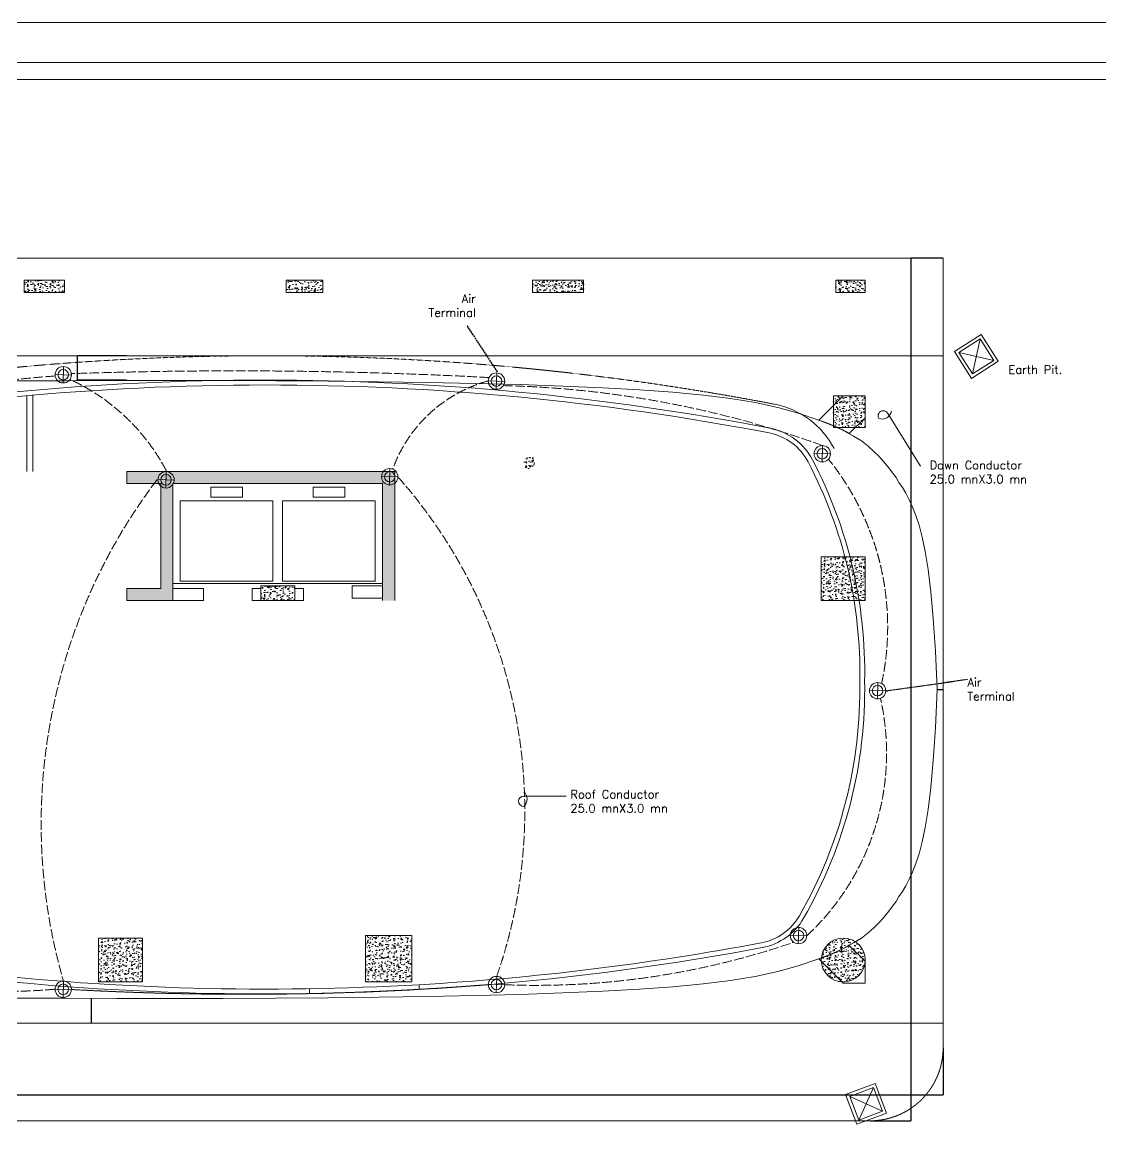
# Model space of a CAD drawing. Extents: x 227908 to 346795, y -79583 to 2597.
# Drawn here: x 255766 to 295575, y -38921 to 2597 of the extents above; entities that cross this region are included whole.
import ezdxf

# ---------------------------------------------------------------- set-up
doc = ezdxf.new("R2010")
doc.units = 0
doc.header["$LTSCALE"] = 3
doc.header["$MEASUREMENT"] = 0
doc.header["$PDMODE"] = 2
doc.header["$PDSIZE"] = -100
for name, pattern in [('ACAD_ISO02W100', [15, 12, -3]), ('ACAD_ISO04W100', [30.5, 24, -3, 0.5, -3]), ('HIDDEN', [0.375, 0.25, -0.125])]:
    doc.linetypes.add(name, pattern=pattern)
doc.layers.get('0').update_dxf_attribs({"linetype": 'CONTINUOUS'})
doc.layers.get('DEFPOINTS').update_dxf_attribs({"linetype": 'CONTINUOUS'})
doc.layers.add('Cable', color=4, linetype='ACAD_ISO02W100', lineweight=13)
for name, color, linetype in [('COL', 1, 'CONTINUOUS'), ('COL 02 - 08', 178, 'CONTINUOUS'), ('HATCH', 8, 'CONTINUOUS'), ('HATCH 1', 172, 'CONTINUOUS'), ('HATCH 2', 172, 'CONTINUOUS'), ('LIFT', 176, 'CONTINUOUS'), ('SITE BSMNT', 5, 'ACAD_ISO04W100'), ('SITE GR', 5, 'CONTINUOUS'), ('SITEDIM', 4, 'CONTINUOUS'), ('STAIR09-19', 172, 'CONTINUOUS'), ('TEXT', 4, 'CONTINUOUS'), ('TITLE', 6, 'CONTINUOUS'), ('TXT', 4, 'CONTINUOUS'), ('VP', 7, 'CONTINUOUS'), ('WIN', 7, 'CONTINUOUS')]:
    doc.layers.add(name, color=color, linetype=linetype)
doc.styles.add('12IN', font='isocpeur.ttf', dxfattribs={"width": 0.8, "height": 12})
doc.styles.add('RT', font='ROMANT.SHX')
doc.dimstyles.new('12IN', dxfattribs={"dimtxt": 0.18, "dimasz": 4, "dimexe": 0.18, "dimexo": 3, "dimgap": 3, "dimtad": 1, "dimdec": 0, "dimzin": 3, "dimdsep": 46, "dimlunit": 4, "dimtxsty": '12IN', "dimblk": 'OPEN90', "dimcen": 0.09, "dimclrd": 172, "dimclre": 172, "dimclrt": 176, "dimadec": 0, "dimazin": 0, "dimtfac": 1, "dimtdec": 0, "dimtofl": 0, "dimtmove": 0, "dimatfit": 3, "dimfxl": 1, "dimtolj": 1, "dimtzin": 0, "dimarcsym": 0})
pattern_1 = [(50, (235763.01, -37970.96), (322.7671, -28.2385), [33.75, -371.25]), (355, (235763, -37970.96), (-62.4381, 338.4865), [27, -297]), (100.4514, (235789.9, -37973.3), (260.3292, 310.2478), [28.683, -315.514]), (46.1842, (235763, -37880.96), (480.2585, -74.4836), [50.625, -556.875]), (96.6356, (235803.04, -37887.16), (420.5982, 438.353), [43.0246, -473.271]), (351.1842, (235763, -37880.96), (420.598, 438.3534), [40.5, -445.5]), (21, (235808.01, -37903.46), (268.6082, -181.1785), [33.75, -371.25]), (326, (235808, -37903.46), (109.4919, 326.3175), [27, -297]), (71.4514, (235830.4, -37918.56), (378.1002, 145.1387), [28.683, -315.514]), (37.5, (235763.01, -37970.96), (5.47193, 149.80223), [0, -293.4, 0, -301.5, 0, -298.125]), (7.5, (235763.01, -37970.96), (118.3813, 177.48527), [0, -171.9, 0, -286.65, 0, -113.625]), (327.5, (235662.66, -37970.96), (240.2201, -10.1497), [0, -112.5, 0, -351, 0, -465.75]), (317.5, (235617.66, -37970.96), (262.4338, 45.04724), [0, -146.25, 0, -233.1, 0, -330.75])]

# ---------------------------------------------------------------- blocks, each defined once
blk = doc.blocks.new('_Open90')
at = {"color": 0, "linetype": 'ByBlock', "lineweight": -2}
for p, q in [((0, 0), (-1, 0)), ((-0.5, 0.5), (0, 0)), ((0, 0), (-0.5, -0.5))]:
    blk.add_line(p, q, dxfattribs=at)
blk = doc.blocks.new('*D128')
at = {"layer": 'DEFPOINTS', "color": 0}
for p in [(235763, -35271), (289763, -35271), (289763, -37007)]:
    blk.add_point(p, dxfattribs=at)
at = {"layer": 'SITEDIM', "color": 172, "lineweight": -2}
for p, q in [((235763, -35274), (235763, -37007)), ((289763, -35274), (289763, -37007)), ((235767, -37007), (289759, -37007))]:
    blk.add_line(p, q, dxfattribs=at)
at = {"layer": 'SITEDIM', "color": 172, "lineweight": -2, "xscale": 4, "yscale": 4, "zscale": 4, "rotation": 180}
blk.add_blockref('_Open90', (235763, -37007), dxfattribs=at)
at = {"layer": 'SITEDIM', "color": 172, "lineweight": -2, "xscale": 4, "yscale": 4, "zscale": 4}
blk.add_blockref('_Open90', (289763, -37007), dxfattribs=at)
at = {"layer": 'SITEDIM', "color": 176, "lineweight": 13, "insert": (262763, -36998), "char_height": 12, "attachment_point": 5, "style": '12IN'}
blk.add_mtext('\\A1;4500\'-0"', dxfattribs=at)
blk = doc.blocks.new('*D129')
at = {"layer": 'DEFPOINTS', "color": 0}
for p in [(289763, -6111), (287063, -37971), (288567, -37971)]:
    blk.add_point(p, dxfattribs=at)
at = {"layer": 'SITEDIM', "color": 172, "lineweight": -2}
for p, q in [((289760, -6111), (288567, -6111)), ((288567, -6115), (288567, -37967)), ((287066, -37971), (288568, -37971))]:
    blk.add_line(p, q, dxfattribs=at)
at = {"layer": 'SITEDIM', "color": 172, "lineweight": -2, "xscale": 4, "yscale": 4, "zscale": 4}
for p, rotation in [((288567, -6111), 90), ((288567, -37971), 270)]:
    blk.add_blockref('_Open90', p, dxfattribs=dict(at, rotation=rotation))
at = {"layer": 'SITEDIM', "color": 176, "lineweight": 13, "insert": (288558, -22041), "char_height": 12, "attachment_point": 5, "rotation": 90, "style": '12IN'}
blk.add_mtext('\\A1;2655\'-0"', dxfattribs=at)
blk = doc.blocks.new('*D130')
at = {"layer": 'DEFPOINTS', "color": 0}
for p in [(258307, -33449), (258307, -34371), (258307, -34371)]:
    blk.add_point(p, dxfattribs=at)
at = {"layer": 'WIN', "color": 172, "lineweight": -2}
for p, q in [((258304, -33449), (258307, -33449)), ((258307, -33453), (258307, -34367)), ((258304, -34371), (258307, -34371))]:
    blk.add_line(p, q, dxfattribs=at)
at = {"layer": 'WIN', "color": 172, "lineweight": -2, "xscale": 4, "yscale": 4, "zscale": 4}
for p, rotation in [((258307, -33449), 90), ((258307, -34371), 270)]:
    blk.add_blockref('_Open90', p, dxfattribs=dict(at, rotation=rotation))
at = {"layer": 'WIN', "color": 176, "lineweight": 13, "insert": (258298, -33910), "char_height": 12, "attachment_point": 5, "rotation": 90, "style": '12IN'}
blk.add_mtext('\\A1;76\'-10"', dxfattribs=at)
blk = doc.blocks.new('*D131')
at = {"layer": 'DEFPOINTS', "color": 0}
for p in [(289538, -22041), (289763, -22041), (289763, -22041)]:
    blk.add_point(p, dxfattribs=at)
at = {"layer": 'WIN', "color": 172, "lineweight": -2}
for p, q in [((289538, -22038), (289538, -22041)), ((289542, -22041), (289759, -22041)), ((289763, -22038), (289763, -22041))]:
    blk.add_line(p, q, dxfattribs=at)
at = {"layer": 'WIN', "color": 172, "lineweight": -2, "xscale": 4, "yscale": 4, "zscale": 4, "rotation": 180}
blk.add_blockref('_Open90', (289538, -22041), dxfattribs=at)
at = {"layer": 'WIN', "color": 172, "lineweight": -2, "xscale": 4, "yscale": 4, "zscale": 4}
blk.add_blockref('_Open90', (289763, -22041), dxfattribs=at)
at = {"layer": 'WIN', "color": 176, "lineweight": 13, "insert": (289650, -22032), "char_height": 12, "attachment_point": 5, "style": '12IN'}
blk.add_mtext('\\A1;18\'-9"', dxfattribs=at)
blk = doc.blocks.new('*D134')
at = {"layer": 'DEFPOINTS', "color": 0}
for p in [(257798, -9711), (259613, -9711), (259613, -10611)]:
    blk.add_point(p, dxfattribs=at)
at = {"layer": 'WIN', "color": 172, "lineweight": -2}
for p, q in [((259610, -9711), (257798, -9711)), ((257798, -10607), (257798, -9715)), ((259610, -10611), (257798, -10611))]:
    blk.add_line(p, q, dxfattribs=at)
at = {"layer": 'WIN', "color": 172, "lineweight": -2, "xscale": 4, "yscale": 4, "zscale": 4}
for p, rotation in [((257798, -9711), 90), ((257798, -10611), 270)]:
    blk.add_blockref('_Open90', p, dxfattribs=dict(at, rotation=rotation))
at = {"layer": 'WIN', "color": 176, "lineweight": 13, "insert": (257789, -10161), "char_height": 12, "attachment_point": 5, "rotation": 90, "style": '12IN'}
blk.add_mtext('\\A1;75\'-0"', dxfattribs=at)

msp = doc.modelspace()

# ---------------------------------------------------------------- hatches: boundary and pattern name
at = {"layer": 'HATCH', "lineweight": 13}
h = msp.add_hatch(dxfattribs=at)
h.set_pattern_fill('AR-CONC', color=0, scale=45, style=0)
h.set_pattern_definition(pattern_1)
h.paths.add_polyline_path([(259613.01356, -13985.95741), (259613.01356, -14435.95741), (260873.01356, -14435.95741), (260873.01356, -18305.95741), (259613.01356, -18305.95741), (259613.01356, -18755.95741), (261323.01356, -18755.95741), (261323.01356, -18305.95741), (261323.01356, -14435.95741), (269063.01356, -14435.95741), (269063.01356, -18755.95741), (269513.01356, -18755.95741), (269513.01356, -13985.95741)])
h = msp.add_hatch(dxfattribs=at)
h.set_pattern_fill('AR-CONC', color=0, scale=45, style=0)
h.set_pattern_definition([(50, (272483.01, -43910.96), (322.767, -28.2385), [33.75, -371.25]), (355, (272483, -43910.96), (-62.438, 338.4865), [27, -297]), (100.4514, (272509.9, -43913.3), (260.3292, 310.2478), [28.683, -315.514]), (46.1842, (272483, -43820.96), (480.2585, -74.4836), [50.625, -556.875]), (96.6356, (272523.04, -43827.16), (420.598, 438.353), [43.025, -473.271]), (351.1842, (272483, -43820.96), (420.598, 438.353), [40.5, -445.5]), (21, (272528.01, -43843.46), (268.6082, -181.1785), [33.75, -371.25]), (326, (272528, -43843.46), (109.492, 326.3175), [27, -297]), (71.4514, (272550.4, -43858.56), (378.1002, 145.1387), [28.683, -315.514]), (37.5, (272483.01, -43910.96), (5.47193, 149.80223), [0, -293.4, 0, -301.5, 0, -298.125]), (7.5, (272483.01, -43910.96), (118.3813, 177.4853), [0, -171.9, 0, -286.65, 0, -113.625]), (327.5, (272382.66, -43910.96), (240.2201, -10.1497), [0, -112.5, 0, -351, 0, -465.75]), (317.5, (272337.66, -43910.96), (262.4338, 45.0472), [0, -146.25, 0, -233.1, 0, -330.75])])
h.paths.add_polyline_path([(286883.01356, -17135.95741), (285263.01356, -17135.95741), (285263.01356, -18755.95741), (286883.01356, -18755.95741)])
h = msp.add_hatch(dxfattribs=at)
h.set_pattern_fill('AR-CONC', color=0, scale=45, style=0)
h.set_pattern_definition(pattern_1)
h.paths.add_polyline_path([(265823.01356, -18215.95741), (264563.01356, -18215.95741), (264563.01356, -18755.95741), (265823.01356, -18755.95741)])
h = msp.add_hatch(dxfattribs=at)
h.set_pattern_fill('AR-CONC', color=0, scale=45, style=0)
h.set_pattern_definition(pattern_1)
h.paths.add_polyline_path([(270143.01356, -32840.95741), (268433.01356, -32840.95741), (268433.01356, -31130.95741), (270143.01356, -31130.95741)])
h = msp.add_hatch(dxfattribs=at)
h.set_pattern_fill('AR-CONC', color=0, scale=45, style=0)
h.set_pattern_definition([(50, (245798.01, -57995.96), (322.767, -28.2385), [33.75, -371.25]), (355, (245798, -57995.96), (-62.438, 338.4865), [27, -297]), (100.4514, (245824.9, -57998.3), (260.3292, 310.2478), [28.683, -315.514]), (46.1842, (245798, -57905.96), (480.2585, -74.4836), [50.625, -556.875]), (96.6356, (245838.04, -57912.16), (420.598, 438.353), [43.025, -473.271]), (351.1842, (245798, -57905.96), (420.598, 438.353), [40.5, -445.5]), (21, (245843.01, -57928.46), (268.6082, -181.1785), [33.75, -371.25]), (326, (245843, -57928.46), (109.492, 326.3175), [27, -297]), (71.4514, (245865.4, -57943.56), (378.1002, 145.1387), [28.683, -315.514]), (37.5, (245798.01, -57995.96), (5.47193, 149.80223), [0, -293.4, 0, -301.5, 0, -298.125]), (7.5, (245798.01, -57995.96), (118.3813, 177.4853), [0, -171.9, 0, -286.65, 0, -113.625]), (327.5, (245697.66, -57995.96), (240.2201, -10.1497), [0, -112.5, 0, -351, 0, -465.75]), (317.5, (245652.66, -57995.96), (262.4338, 45.0472), [0, -146.25, 0, -233.1, 0, -330.75])])
h.paths.add_polyline_path([(260198.01356, -31220.95741), (258578.01356, -31220.95741), (258578.01356, -32840.95741), (260198.01356, -32840.95741)])
at = {"layer": 'HATCH 1', "lineweight": 13}
h = msp.add_hatch(dxfattribs=at)
h.set_pattern_fill('AR-CONC', color=0, scale=45, style=0)
h.set_pattern_definition([(50, (248183.01, -37970.96), (322.767, -28.2385), [33.75, -371.25]), (355, (248183, -37970.96), (-62.438, 338.4865), [27, -297]), (100.4514, (248209.9, -37973.3), (260.3292, 310.2478), [28.683, -315.514]), (46.1842, (248183, -37880.96), (480.2585, -74.4836), [50.625, -556.875]), (96.6356, (248223.04, -37887.16), (420.598, 438.353), [43.0246, -473.271]), (351.1842, (248183, -37880.96), (420.598, 438.353), [40.5, -445.5]), (21, (248228.01, -37903.46), (268.6082, -181.1785), [33.75, -371.25]), (326, (248228, -37903.46), (109.492, 326.3175), [27, -297]), (71.4514, (248250.4, -37918.56), (378.1002, 145.1387), [28.683, -315.514]), (37.5, (248183.01, -37970.96), (5.47193, 149.80223), [0, -293.4, 0, -301.5, 0, -298.125]), (7.5, (248183.01, -37970.96), (118.3813, 177.4853), [0, -171.9, 0, -286.65, 0, -113.625]), (327.5, (248082.66, -37970.96), (240.2201, -10.1497), [0, -112.5, 0, -351, 0, -465.75]), (317.5, (248037.66, -37970.96), (262.4338, 45.0472), [0, -146.25, 0, -233.1, 0, -330.75])])
h.paths.add_polyline_path([(255833.01356, -7370.95741), (257318.01356, -7370.95741), (257318.01356, -6920.95741), (255833.01356, -6920.95741)])
h = msp.add_hatch(dxfattribs=at)
h.set_pattern_fill('AR-CONC', color=0, scale=45, style=0)
h.set_pattern_definition([(50, (232838.01, -37970.96), (322.7671, -28.2385), [33.75, -371.25]), (355, (232838, -37970.96), (-62.438, 338.4865), [27, -297]), (100.4514, (232864.9, -37973.3), (260.3292, 310.2478), [28.683, -315.514]), (46.1842, (232838, -37880.96), (480.2585, -74.4836), [50.625, -556.875]), (96.6356, (232878.04, -37887.16), (420.598, 438.353), [43.0246, -473.271]), (351.1842, (232838, -37880.96), (420.598, 438.3534), [40.5, -445.5]), (21, (232883.01, -37903.46), (268.6082, -181.1785), [33.75, -371.25]), (326, (232883, -37903.46), (109.492, 326.3175), [27, -297]), (71.4514, (232905.4, -37918.56), (378.1002, 145.1387), [28.683, -315.514]), (37.5, (232838.01, -37970.96), (5.47193, 149.80223), [0, -293.4, 0, -301.5, 0, -298.125]), (7.5, (232838.01, -37970.96), (118.3813, 177.48527), [0, -171.9, 0, -286.65, 0, -113.625]), (327.5, (232737.66, -37970.96), (240.2201, -10.1497), [0, -112.5, 0, -351, 0, -465.75]), (317.5, (232692.66, -37970.96), (262.4338, 45.0472), [0, -146.25, 0, -233.1, 0, -330.75])])
h.paths.add_polyline_path([(265508.01356, -7370.95741), (266858.01356, -7370.95741), (266858.01356, -6920.95741), (265508.01356, -6920.95741)])
h = msp.add_hatch(dxfattribs=at)
h.set_pattern_fill('AR-CONC', color=0, scale=45, style=0)
h.set_pattern_definition([(50, (233738.01, -37970.96), (322.7671, -28.2385), [33.75, -371.25]), (355, (233738, -37970.96), (-62.438, 338.4865), [27, -297]), (100.4514, (233764.9, -37973.3), (260.3292, 310.2478), [28.683, -315.514]), (46.1842, (233738, -37880.96), (480.2585, -74.4836), [50.625, -556.875]), (96.6356, (233778.04, -37887.16), (420.5982, 438.353), [43.0246, -473.271]), (351.1842, (233738, -37880.96), (420.598, 438.3534), [40.5, -445.5]), (21, (233783.01, -37903.46), (268.6082, -181.1785), [33.75, -371.25]), (326, (233783, -37903.46), (109.492, 326.3175), [27, -297]), (71.4514, (233805.4, -37918.56), (378.1002, 145.1387), [28.683, -315.514]), (37.5, (233738.01, -37970.96), (5.47193, 149.80223), [0, -293.4, 0, -301.5, 0, -298.125]), (7.5, (233738.01, -37970.96), (118.3813, 177.48527), [0, -171.9, 0, -286.65, 0, -113.625]), (327.5, (233637.66, -37970.96), (240.2201, -10.1497), [0, -112.5, 0, -351, 0, -465.75]), (317.5, (233592.66, -37970.96), (262.4338, 45.04724), [0, -146.25, 0, -233.1, 0, -330.75])])
h.paths.add_polyline_path([(274598.01356, -7370.95741), (276488.01356, -7370.95741), (276488.01356, -6920.95741), (274598.01356, -6920.95741)])
h = msp.add_hatch(dxfattribs=at)
h.set_pattern_fill('AR-CONC', color=0, scale=45, style=0)
h.set_pattern_definition([(50, (236663.01, -37970.96), (322.7671, -28.2385), [33.75, -371.25]), (355, (236663, -37970.96), (-62.4381, 338.4865), [27, -297]), (100.4514, (236689.9, -37973.3), (260.3292, 310.2478), [28.683, -315.514]), (46.1842, (236663, -37880.96), (480.2585, -74.4836), [50.625, -556.875]), (96.6356, (236703.04, -37887.16), (420.5982, 438.353), [43.0246, -473.271]), (351.1842, (236663, -37880.96), (420.598, 438.3534), [40.5, -445.5]), (21, (236708.01, -37903.46), (268.6082, -181.1785), [33.75, -371.25]), (326, (236708, -37903.46), (109.4919, 326.3175), [27, -297]), (71.4514, (236730.4, -37918.56), (378.1002, 145.1387), [28.683, -315.514]), (37.5, (236663.01, -37970.96), (5.47193, 149.80223), [0, -293.4, 0, -301.5, 0, -298.125]), (7.5, (236663.01, -37970.96), (118.3813, 177.48527), [0, -171.9, 0, -286.65, 0, -113.625]), (327.5, (236562.66, -37970.96), (240.2201, -10.1497), [0, -112.5, 0, -351, 0, -465.75]), (317.5, (236517.66, -37970.96), (262.4338, 45.04724), [0, -146.25, 0, -233.1, 0, -330.75])])
h.paths.add_polyline_path([(285803.01356, -6920.95741), (285803.01356, -7370.95741), (286883.01356, -7370.95741), (286883.01356, -6920.95741)])
h = msp.add_hatch(dxfattribs=at)
h.set_pattern_fill('AR-CONC', color=0, scale=45, style=0)
h.set_pattern_definition(pattern_1)
h.paths.add_polyline_path([(285713.01356, -11195.95741), (286883.01356, -11195.95741), (286883.01356, -12365.95741), (285713.01356, -12365.95741)])
h = msp.add_hatch(dxfattribs=at)
h.set_pattern_fill('AR-CONC', color=0, scale=45, style=0)
h.set_pattern_definition(pattern_1)
edge = h.paths.add_edge_path()
edge.add_arc((286073.01356, -32030.95741), 810, 0, 360)
at = {"layer": 'HATCH 2', "lineweight": 13}
h = msp.add_hatch(dxfattribs=at)
h.set_pattern_fill('AR-CONC', color=0, scale=45, style=0)
h.set_pattern_definition([(50, (238142.77, -37978.9), (322.7671, -28.2385), [33.75, -371.25]), (355, (238142.77, -37978.9), (-62.438, 338.4865), [27, -297]), (100.4514, (238169.67, -37981.26), (260.3292, 310.2478), [28.683, -315.514]), (46.1842, (238142.77, -37888.9), (480.2585, -74.4836), [50.625, -556.875]), (96.6356, (238182.8, -37895.1), (420.598, 438.353), [43.0246, -473.271]), (351.1842, (238142.77, -37888.9), (420.598, 438.3534), [40.5, -445.5]), (21, (238187.77, -37911.4), (268.6082, -181.1785), [33.75, -371.25]), (326, (238187.77, -37911.4), (109.492, 326.3175), [27, -297]), (71.4514, (238210.15, -37926.5), (378.1002, 145.1387), [28.683, -315.514]), (37.5, (238142.77, -37978.91), (5.47193, 149.80223), [0, -293.4, 0, -301.5, 0, -298.125]), (7.5, (238142.77, -37978.91), (118.3813, 177.48527), [0, -171.9, 0, -286.65, 0, -113.625]), (327.5, (238042.42, -37978.91), (240.2201, -10.1497), [0, -112.5, 0, -351, 0, -465.75]), (317.5, (237997.42, -37978.9), (262.4338, 45.0472), [0, -146.25, 0, -233.1, 0, -330.75])])
h.paths.add_polyline_path([(274733.01356, -13670.95741, 1), (274283.01356, -13670.95741, 1)])

# ---------------------------------------------------------------- linework, layer by layer
at = {"color": 0, "lineweight": 13}
msp.add_lwpolyline([(286073.01371, -11195.95735), (286883.01371, -11195.95735), (286883.01371, -12005.95735), (286298.66186, -12590.30921, 0.0568597635), (285178.12065, -12090.85042)], format="xyb", close=True, dxfattribs=at)
msp.add_lwpolyline([(286298.66186, -31491.60541), (286883.01371, -32075.95726), (286883.01371, -32885.95726), (286073.01371, -32885.95726), (285178.12065, -31991.0642, 0.0440629072), (286298.66186, -31491.60541, -1.7000349054)], format="xyb", dxfattribs=at)
at = {"layer": 'Cable', "color": 0, "linetype": 'Continuous', "lineweight": 13, "ltscale": 2}
for points in [[(288933.46316, -13786.41153), (287718.03953, -11841.54591, 1), (287383.54615, -12032.53405, 0.4447955214), (287858.87882, -11761.12987, 1)], [(275839.84935, -25977.47129), (274277.6349, -25977.47129, 1), (274277.6349, -26362.64954, 0.4447955214), (274277.6349, -25815.291, 1)]]:
    msp.add_lwpolyline(points, format="xyb", dxfattribs=at)
at = {"layer": 'Cable', "color": 0, "lineweight": 13, "ltscale": 10}
for centre, radius, start, end in [((263636.83321, -187776.98558), 177506.52986, 86.9770353132, 91.9584133057), ((261665.56609, -70752.59416), 60476.77528, 94.4522992855, 105.906243072), ((254368.48617, -17475.27001), 7573.04437, 27.664499027, 65.411796974), ((274351.99049, -15681.41488), 5226.67332, 105.359085464, 160.081744551), ((272668.11529, -47841.08226), 37033.90898, 70.044351735, 88.637192929), ((277844.81153, -19728.73396), 9870.48774, 347.76044666, 38.886360621), ((277435.7406, -26990.92394), 20980.03785, 142.777043514, 196.103970281), ((255744.07913, -26520.8405), 18570.04204, 340.775679297, 41.603218688), ((278471.98441, -24387.49394), 9202.10927, 312.816290142, 12.670963993), ((254842.20034, -7180.74011), 26018.92028, 249.112784226, 274.925304589), ((274716.45506, -3667.34621), 29301.29841, 267.763846934, 288.980935717)]:
    msp.add_arc(centre, radius, start, end, dxfattribs=at)
at = {"layer": 'Cable', "color": 0, "lineweight": 13}
msp.add_arc((263938.17094, 80973.77963), 114272.53555, 266.8071450102, 274.5863528508, dxfattribs=at)
at = {"layer": 'COL', "color": 0, "lineweight": 13}
for p, q in [((259613.01356, -14435.95741), (259613.01356, -13985.95741)), ((269513.01356, -13985.95741), (259613.01356, -13985.95741)), ((269513.01356, -18755.95741), (269513.01356, -13985.95741)), ((260873.01356, -14435.95741), (259613.01356, -14435.95741)), ((260873.01356, -18305.95741), (260873.01356, -14435.95741)), ((261323.01356, -18755.95741), (261323.01356, -14435.95741)), ((269063.01356, -14435.95741), (261323.01356, -14435.95741)), ((269063.01356, -18755.95741), (269063.01356, -14435.95741)), ((264563.01356, -18215.95741), (264563.01356, -18755.95741)), ((265823.01356, -18215.95741), (264563.01356, -18215.95741)), ((265823.01356, -18215.95741), (265823.01356, -18755.95741)), ((259613.01356, -18755.95741), (259613.01356, -18305.95741)), ((260873.01356, -18305.95741), (259613.01356, -18305.95741)), ((261323.01356, -18755.95741), (259613.01356, -18755.95741)), ((265823.01356, -18755.95741), (264563.01356, -18755.95741))]:
    msp.add_line(p, q, dxfattribs=at)
for points in [[(285263.01356, -17135.95741), (286883.01356, -17135.95741), (286883.01356, -18755.95741), (285263.01356, -18755.95741)], [(270143.01356, -32840.95741), (268433.01356, -32840.95741), (268433.01356, -31130.95741), (270143.01356, -31130.95741)], [(260198.01356, -32840.95741), (258578.01356, -32840.95741), (258578.01356, -31220.95741), (260198.01356, -31220.95741)]]:
    msp.add_lwpolyline(points, close=True, dxfattribs=at)
at = {"layer": 'COL 02 - 08', "color": 0, "lineweight": 13}
for points in [[(255833.01356, -7370.95741), (257318.01356, -7370.95741), (257318.01356, -6920.95741), (255833.01356, -6920.95741)], [(265508.01356, -7370.95741), (266858.01356, -7370.95741), (266858.01356, -6920.95741), (265508.01356, -6920.95741)], [(274598.01356, -7370.95741), (276488.01356, -7370.95741), (276488.01356, -6920.95741), (274598.01356, -6920.95741)], [(285803.01356, -7370.95741), (286883.01356, -7370.95741), (286883.01356, -6920.95741), (285803.01356, -6920.95741)], [(285713.01356, -11195.95741), (286883.01356, -11195.95741), (286883.01356, -12365.95741), (285713.01356, -12365.95741)]]:
    msp.add_lwpolyline(points, close=True, dxfattribs=at)
msp.add_circle((286073.01356, -32030.95741), 810, dxfattribs=at)
at = {"layer": 'DEFPOINTS', "color": 0, "lineweight": 13, "ltscale": 0.5}
msp.add_lwpolyline([(227908.1242, -79583.1619), (346795.47958, -79583.1619), (346795.47958, 2597.01741), (227908.1242, 2597.01741)], close=True, dxfattribs=at)
at = {"layer": 'LIFT', "color": 0, "lineweight": 13}
for p, q in [((263888.01356, -14570.95741), (262718.01356, -14570.95741)), ((262718.01356, -14930.95741), (262718.01356, -14570.95741)), ((263888.01356, -14570.95741), (262718.01356, -14570.95741)), ((262718.01356, -14930.95741), (262718.01356, -14570.95741)), ((263888.01356, -14930.95741), (262718.01356, -14930.95741)), ((263888.01356, -14930.95741), (262718.01356, -14930.95741)), ((263888.01356, -14930.95741), (263888.01356, -14570.95741)), ((263888.01356, -14930.95741), (263888.01356, -14570.95741)), ((266498.01356, -14930.95741), (266498.01356, -14570.95741)), ((266498.01356, -14570.95741), (267668.01356, -14570.95741)), ((266498.01356, -14570.95741), (267668.01356, -14570.95741)), ((266498.01356, -14930.95741), (266498.01356, -14570.95741)), ((266498.01356, -14930.95741), (267668.01356, -14930.95741)), ((266498.01356, -14930.95741), (267668.01356, -14930.95741)), ((267668.01356, -14930.95741), (267668.01356, -14570.95741)), ((267668.01356, -14930.95741), (267668.01356, -14570.95741)), ((261593.01356, -18035.95741), (261593.01356, -15065.95741)), ((265013.01356, -15065.95741), (261593.01356, -15065.95741)), ((265013.01356, -15065.95741), (261593.01356, -15065.95741)), ((261593.01356, -18035.95741), (261593.01356, -15065.95741)), ((265013.01356, -18035.95741), (265013.01356, -15065.95741)), ((265013.01356, -18035.95741), (265013.01356, -15065.95741)), ((268793.01356, -15065.95741), (265373.01356, -15065.95741)), ((265373.01356, -18035.95741), (265373.01356, -15065.95741)), ((265373.01356, -18035.95741), (265373.01356, -15065.95741)), ((268793.01356, -15065.95741), (265373.01356, -15065.95741)), ((268793.01356, -18035.95741), (268793.01356, -15065.95741)), ((268793.01356, -18035.95741), (268793.01356, -15065.95741)), ((269063.01356, -18125.95741), (261323.01356, -18125.95741)), ((269063.01356, -18125.95741), (261323.01356, -18125.95741)), ((265013.01356, -18035.95741), (261593.01356, -18035.95741)), ((265013.01356, -18035.95741), (261593.01356, -18035.95741)), ((268793.01356, -18035.95741), (265373.01356, -18035.95741)), ((268793.01356, -18035.95741), (265373.01356, -18035.95741))]:
    msp.add_line(p, q, dxfattribs=at)
for points in [[(269063.01356, -18665.95741), (267938.01356, -18665.95741), (267938.01356, -18215.95741), (269063.01356, -18215.95741)], [(261323.01356, -18755.95741), (262448.01356, -18755.95741), (262448.01356, -18305.95741), (261323.01356, -18305.95741)], [(264248.01356, -18755.95741), (264563.01356, -18755.95741), (264563.01356, -18305.95741), (264248.01356, -18305.95741)], [(265823.01356, -18755.95741), (266138.01356, -18755.95741), (266138.01356, -18305.95741), (265823.01356, -18305.95741)]]:
    msp.add_lwpolyline(points, close=True, dxfattribs=at)
at = {"layer": 'SITE BSMNT', "color": 0, "lineweight": 13, "ltscale": 0.025}
for p, q in [((289763.01356, -6110.95741), (235763.01356, -6110.95741)), ((289763.01356, -6110.95741), (235763.01356, -6110.95741)), ((289763.01356, -35270.95741), (289763.01356, -6110.95741)), ((289763.01356, -35270.95741), (289763.01356, -6110.95741))]:
    msp.add_line(p, q, dxfattribs=at)
msp.add_arc((287063.01356, -35270.95741), 2700, 270, 0, dxfattribs=at)
msp.add_arc((287063.01356, -35270.95741), 2700, 270, 0, dxfattribs=at)
at = {"layer": 'SITE GR', "color": 0, "lineweight": 13, "ltscale": 0.025}
for p, q in [((289763.01356, -6110.95741), (235763.01356, -6110.95741)), ((289763.01356, -24020.95746), (289763.01356, -6110.95741)), ((238463.01356, -37970.95741), (287063.01356, -37970.95741))]:
    msp.add_line(p, q, dxfattribs=at)
at = {"layer": 'STAIR09-19', "color": 0, "lineweight": 13}
for p, q in [((255923.01315, -11189.297), (255923.00417, -13986.01565)), ((256148.02576, -11169.28031), (256148.08736, -13986.00871))]:
    msp.add_line(p, q, dxfattribs=at)
at = {"layer": 'TITLE', "color": 0, "linetype": 'ByBlock', "lineweight": 13}
msp.add_line((343963.02802, 487.72931), (231398.43295, 487.72931), dxfattribs=at)
msp.add_lwpolyline([(230772.55211, 1113.61015), (344588.90885, 1113.61015), (344588.90885, -77674.10496), (230772.55211, -77674.10496)], close=True, dxfattribs=at)
at = {"layer": 'VP', "color": 0, "lineweight": 13}
for p, q in [((291130.86358, -9091.99841), (290845.24667, -10386.69353)), ((291635.40269, -9882.15443), (290340.70756, -9596.53751)), ((257278.96079, -10113.45202), (257262.55404, -10719.00537)), ((273278.59414, -10346.83999), (273262.18739, -10952.39334)), ((256967.98075, -10408.02532), (257573.53409, -10424.43207)), ((272967.61409, -10641.41329), (273573.16744, -10657.82004)), ((285307.51586, -13030.79689), (285291.10911, -13636.35024)), ((284996.53581, -13325.37019), (285602.08916, -13341.77694)), ((261074.87398, -13993.0125), (261058.46723, -14598.56585)), ((269335.45518, -13879.94268), (269319.04843, -14485.49603)), ((260763.89393, -14287.5858), (261369.44728, -14303.99255)), ((269024.47513, -14174.51598), (269630.02848, -14190.92273)), ((287351.26509, -21782.83023), (287334.85834, -22388.38358)), ((287040.28504, -22077.40353), (287645.83839, -22093.81028)), ((284120.6436, -31121.17167), (284726.19695, -31137.57842)), ((284431.62365, -30826.59837), (284415.2169, -31432.15172)), ((273278.59414, -32635.35149), (273262.18739, -33240.90484)), ((256967.98075, -33104.96593), (257573.53409, -33121.37268)), ((257278.96079, -32810.39263), (257262.55404, -33415.94598)), ((272967.61409, -32929.92479), (273573.16744, -32946.33154)), ((286644.35395, -37948.3858), (287190.48181, -36740.26458)), ((287521.47848, -37617.38912), (286313.35727, -37071.26126))]:
    msp.add_line(p, q, dxfattribs=at)
for points in [[(291797.23958, -9917.85654), (291166.5657, -8930.16151), (290178.87067, -9560.8354), (290809.54455, -10548.53043)], [(291635.40269, -9882.15443), (291130.86358, -9091.99841), (290340.70756, -9596.53751), (290845.24667, -10386.69353)], [(286576.08797, -38099.40095), (287672.49364, -37685.6551), (287258.74779, -36589.24943), (286162.34212, -37002.99528)], [(286644.35395, -37948.3858), (287521.47848, -37617.38912), (287190.48181, -36740.26458), (286313.35727, -37071.26126)]]:
    msp.add_lwpolyline(points, close=True, dxfattribs=at)
for points in [[(290502.12204, -10071.50654, 0, 328.125, 0), (289887.47757, -10459.44908, 0, 0, 0), (285576.72884, -13211.99572, 0, 0, 0)], [(286597.70127, -36863.52039, 0, 328.125, 0), (286344.65641, -36182.1574, 0, 0, 0), (284538.88203, -31396.94617, 0, 0, 0)]]:
    msp.add_lwpolyline(points, format="xyseb", dxfattribs=at)
for centre, radius in [((257270.75742, -10416.22869), 302.88778), ((257270.75742, -10416.22869), 194.88778), ((273270.39077, -10649.61667), 302.88778), ((273270.39077, -10649.61667), 194.88778), ((285299.31248, -13333.57356), 302.88778), ((285299.31248, -13333.57356), 194.88778), ((261066.6706, -14295.78917), 302.88778), ((261066.6706, -14295.78917), 194.88778), ((269327.2518, -14182.71936), 302.88778), ((269327.2518, -14182.71936), 194.88778), ((287343.06171, -22085.6069), 302.88778), ((287343.06171, -22085.6069), 194.88778), ((284423.42028, -31129.37505), 302.88778), ((284423.42028, -31129.37505), 194.88778), ((273270.39077, -32938.12817), 302.88778), ((273270.39077, -32938.12817), 194.88778), ((257270.75742, -33113.1693), 302.88778), ((257270.75742, -33113.1693), 194.88778)]:
    msp.add_circle(centre, radius, dxfattribs=at)
at = {"layer": 'WIN', "color": 0, "lineweight": 13}
for p, q in [((266363.01385, -33273.02566), (266363.01385, -33093.00177)), ((270413.01385, -33124.13756), (270413.01385, -32943.84199))]:
    msp.add_line(p, q, dxfattribs=at)
msp.add_lwpolyline([(289763.01371, -34370.95735), (289763.01371, -9710.95726), (240263.01371, -9710.95726), (240263.01371, -34370.95735)], close=True, dxfattribs=at)
msp.add_lwpolyline([(255538.66269, -33437.78717), (257358.89919, -33446.26329), (259254.92042, -33451.75447), (259398.83012, -33453.5618), (263162.73204, -33450.98636), (265118.72995, -33443.32924), (267041.69577, -33429.87532), (268917.57416, -33409.84466), (270735.07795, -33382.44111), (272482.91998, -33346.86853), (274149.81309, -33302.33078), (275724.47011, -33248.0317), (277195.60388, -33183.17516), (278551.92724, -33106.96501), (279785.665, -33018.06398), (280903.08991, -32912.97025), (281913.98668, -32787.64091), (282828.14003, -32638.03301), (283655.33469, -32460.10363), (284405.35538, -32249.80984), (285139.40201, -32005.66249), (285560.80075, -31846.78032), (286014.00374, -31648.17824), (286458.34696, -31403.7725), (286751.05308, -31220.95902), (287000.4079, -31026.66695), (287213.87821, -30825.64789), (287398.93077, -30650.23384), (287563.03238, -30468.63282), (287755.83064, -30229.74481), (287898.07521, -30047.2684), (288024.51503, -29869.43045), (288128.83258, -29688.58999), (288258.47761, -29497.10604), (288384.92145, -29287.33765), (288508.86815, -29051.64383), (288631.02177, -28782.38363), (288752.08634, -28471.91606), (288872.32107, -28109.56569), (288990.20572, -27672.51924), (289103.7752, -27134.92894), (289211.06442, -26470.94703), (289310.10827, -25654.72575), (289398.94168, -24660.41734), (289475.59954, -23462.17404), (289537.81867, -22040.95731), (289475.59954, -20619.74058), (289398.94168, -19421.49728), (289310.10827, -18427.18887), (289211.06442, -17610.96759), (289103.7752, -16946.98568), (288990.20572, -16409.39538), (288872.32107, -15972.34892), (288752.08634, -15609.99856), (288631.02177, -15299.53099), (288508.86815, -15030.27079), (288384.92145, -14794.57697), (288258.47761, -14584.80857), (288128.83258, -14393.32463), (288024.51503, -14212.48417), (287898.07521, -14034.64622), (287755.83064, -13852.16981), (287563.03238, -13613.2818), (287398.93077, -13431.68077), (287213.87821, -13256.26673), (287000.4079, -13055.24767), (286751.05308, -12860.9556), (286458.34696, -12678.14212), (286014.00374, -12433.73638), (285560.80075, -12235.1343), (285139.40201, -12076.25213), (284405.35538, -11832.10478), (283655.33469, -11621.81098), (282828.14003, -11443.8816), (281913.98668, -11294.27371), (280903.08991, -11168.94436), (279785.665, -11063.85064), (278551.92724, -10974.9496), (277195.60388, -10898.73945), (275724.47011, -10833.88291), (274149.81309, -10779.58384), (272482.91998, -10735.04608), (270735.07795, -10699.47351), (268917.57416, -10672.06996), (267041.69577, -10652.03929), (265118.72995, -10638.58537), (263162.73204, -10630.92825), (261198.83012, -10628.35282), (259254.92042, -10630.16015), (257358.89919, -10635.65133), (255538.66269, -10644.12745)], dxfattribs=at)
at = {"layer": 'WIN', "color": 0, "linetype": 'HIDDEN', "lineweight": 13}
msp.add_arc((264751.79156, -109161.05017), 99448.75392, 79.1112184515, 100.9172811717, dxfattribs=at)
at = {"layer": 'WIN', "color": 0, "lineweight": 13}
for centre, radius, start, end in [((264751.79156, -109161.05017), 98548.75392, 79.1112184515, 100.9172811717), ((264751.79156, -109161.05017), 98368.75392, 79.1112184515, 100.9172811717), ((282942.93173, -14596.08612), 3150, 27.621521135, 79.111218451), ((282942.93173, -14596.08612), 2250, 27.621521135, 79.111218451), ((282942.93173, -14596.08612), 2070, 27.621521135, 79.111218451), ((269925.85392, -21407.47688), 16761.47232, 358.868616411, 27.621521135), ((269925.85392, -21407.47688), 16941.47232, 358.868616411, 27.621521135), ((269925.85392, -22040.95737), 16761.47232, 330.102706823, 1.131383589), ((269925.85392, -22040.95737), 16941.47232, 330.102706823, 1.131383589), ((282662.18948, -29363.8745), 2070, 280.668290594, 330.102706823), ((282662.18948, -29363.8745), 2250, 280.668290594, 330.102706823), ((264751.79156, 65712.61592), 98818.75392, 273.2842129877, 280.6682905944), ((264751.79156, 65712.61592), 98998.75392, 270.9325401513, 280.6682905944), ((264751.79156, 65712.61592), 98998.75392, 261.2624419122, 270.9325401513), ((264751.79156, 65712.61592), 98818.75392, 263.6154279025, 273.2842129877)]:
    msp.add_arc(centre, radius, start, end, dxfattribs=at)

# ---------------------------------------------------------------- texts
at = {"layer": 'TEXT', "color": 0, "lineweight": 13, "char_height": 311.031664, "style": 'RT'}
for s, insert, width, attachment_point in [('{\\C6;Air Terminal}', (272506.20708, -7447.25461), 560.32, 3), ('Earth Pit.', (292173.53929, -10070.44933), 391540.9733477, 1), ('Down Conductor\\P25.0 mnX3.0 mn', (289262.63074, -13596.82674), 391540.9733477, 1), ('Roof Conductor\\P25.0 mnX3.0 mn', (275997.10504, -25756.20725), 391540.9733477, 1)]:
    msp.add_mtext(s, dxfattribs=dict(at, insert=insert, width=width, attachment_point=attachment_point))
at = {"layer": 'TXT', "color": 0, "lineweight": 13, "insert": (290660.06704, -21617.8754), "char_height": 311.031664, "width": 560.32, "attachment_point": 1, "style": 'RT'}
msp.add_mtext('{\\C6;Air Terminal}', dxfattribs=at)

# ---------------------------------------------------------------- dimensions: what is measured, and where the dimension line sits
at = {"layer": 'SITEDIM', "color": 0, "lineweight": 13}
dim = msp.add_linear_dim(base=(288567.44923, -37970.95741), p1=(289763.01356, -6110.95741), p2=(287063.01356, -37970.95741), angle=90, dimstyle='12IN', dxfattribs=at)
dim.commit()
dim.dimension.update_dxf_attribs({"geometry": '*D129', "text_midpoint": (288558.44923, -22040.95741)})
dim = msp.add_linear_dim(base=(289763.01356, -37006.89294), p1=(235763.01356, -35270.95741), p2=(289763.01356, -35270.95741), dimstyle='12IN', dxfattribs=at)
dim.commit()
dim.dimension.update_dxf_attribs({"geometry": '*D128', "text_midpoint": (262763.01356, -36997.89294)})
at = {"layer": 'WIN', "color": 0, "lineweight": 13}
dim = msp.add_linear_dim(base=(257797.6832, -9710.95741), p1=(259613.01356, -10610.95741), p2=(259613.01356, -9710.95741), angle=90, dimstyle='12IN', dxfattribs=at)
dim.commit()
dim.dimension.update_dxf_attribs({"geometry": '*D134', "text_midpoint": (257788.6832, -10160.95741)})
for p1, p2, picture, middle in [((289537.81876, -22040.95716), (289763.01365, -22040.95716), '*D131', (289650.41621, -22031.95716)), ((258306.9099, -33449.00873), (258306.9099, -34370.95721), '*D130', (258297.9099, -33909.98297))]:
    dim = msp.add_aligned_dim(p1=p1, p2=p2, distance=0, dimstyle='12IN', dxfattribs=at)
    dim.commit()
    dim.dimension.update_dxf_attribs({"geometry": picture, "text_midpoint": middle})

# ---------------------------------------------------------------- leaders
at = {"layer": 'Cable', "color": 0, "lineweight": 13, "ltscale": 2, "annotation_type": 0, "has_hookline": 1, "text_width": 2266.08784}
for points, hookline_direction in [([(273311.0146, -10306.73657), (272195.30409, -8620.56164), (272185.30409, -8620.56164)], 1), ([(287645.83839, -22093.81028), (290657.06704, -21662.8754)], 0)]:
    msp.add_leader(points, dimstyle='12IN', override={"dimasz": 10, "dimgap": 3, "dimtad": 0}, dxfattribs=dict(at, hookline_direction=hookline_direction))

doc.saveas('drawing.dxf')
